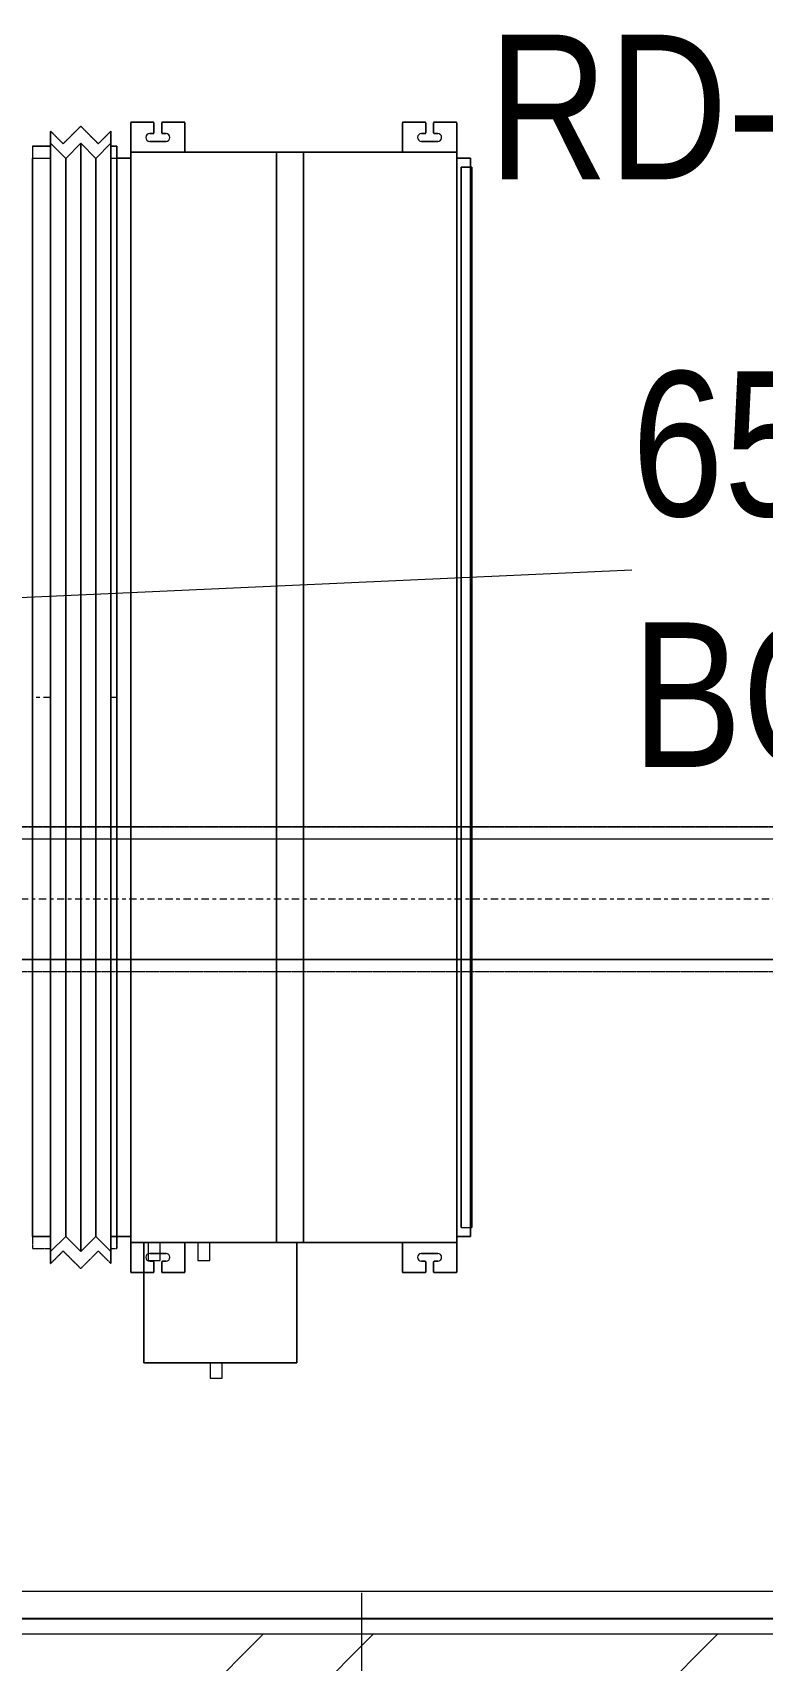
# Model space of a CAD drawing. Header units: inches. Extents: x -83664 to 20107, y -47222 to 19398.
# Drawn here: x -6098 to -4886, y -23108 to -20406 of the extents above; entities that cross this region are included whole.
import ezdxf

# ---------------------------------------------------------------- set-up
doc = ezdxf.new("R2010")
doc.units = ezdxf.units.IN
doc.header["$MEASUREMENT"] = 0
doc.linetypes.add('Center', pattern=[29.999999, 12, -6, 6, -6])
doc.linetypes.add('Hidden 0_50', pattern=[1.0584, 0.5292, -0.5292])
doc.layers.add('A-DETL', color=7, linetype='Continuous', lineweight=18, true_color=0x00a600)
doc.layers.add('M-HVAC-DUCT', color=7, linetype='Continuous', lineweight=9, true_color=0xffe97f)
for name, color, linetype, lineweight in [('A-WALL', 7, 'Continuous', 9), ('A-WALL-PATT', 7, 'Continuous', 25), ('G-ANNO-TEXT', 7, 'Continuous', 9), ('M-EQPM', 7, 'Continuous', 18), ('M-HVAC-DUCT-CNTR', 7, 'Center', 9), ('M-HVAC-DUCT-IDEN', 7, 'Continuous', 18)]:
    doc.layers.add(name, color=color, linetype=linetype, lineweight=lineweight)
doc.styles.add('Arial Narrow_21', font='ARIALN.TTF', dxfattribs={"height": 240})
pattern_1 = [(315, (-76862.7, 145792.3), (1060.66, 1060.66), []), (45, (-76862.7, 145792.3), (-1060.66, 1060.66), [])]
pattern_2 = [(225, (285.4, -293.5), (35.3553, -35.3553), []), (315, (285.4, -293.5), (35.3553, 35.3553), [])]

# ---------------------------------------------------------------- blocks, each defined once
blk = doc.blocks.new('REMC_M_EQP_FCU_Type 2 - FCU-1F-04-08-8275439-FIRST FLOOR AC CONDITIONING LAYOUT - PART A')
at = {"layer": 'M-EQPM', "lineweight": 9, "true_color": 0x787878}
h = blk.add_hatch(dxfattribs=at)
h.set_pattern_fill('FP_48', color=8, style=0, pattern_type=2)
h.set_pattern_definition(pattern_1)
h.paths.add_polyline_path([(-879.9, -293.5), (-879.9, -295.7), (880.1, -295.7), (880.1, -293.5), (776.7, -293.5)])
at = {"layer": 'M-EQPM', "lineweight": 9, "true_color": 0xffffff}
h = blk.add_hatch(dxfattribs=at)
h.set_pattern_fill('FP_49', style=0, pattern_type=2)
h.set_pattern_definition(pattern_2)
h.paths.add_polyline_path([(-879.9, -293.5), (-879.9, -295.7), (880.1, -295.7), (880.1, -293.5), (776.7, -293.5)])
at = {"layer": 'M-EQPM'}
for p, q in [((-954.1, 270.5), (-905.1, 270.5)), ((-905.1, 270.5), (-954.1, 270.5)), ((-905.1, 270.5), (-905.1, 180.5)), ((-905.1, 180.5), (-905.1, 270.5)), ((905, 270.5), (-905, 270.5)), ((-905, 270.5), (-905, 248.7)), ((-905, 248.7), (-905, 270.5)), ((-905, 270.5), (905, 270.5)), ((905, 270.5), (-905, 270.5)), ((-905, 270.5), (-905, -16)), ((-905, -16), (-905, 270.5)), ((-905, 270.5), (905, 270.5)), ((-895, 293.5), (-895, 270.5)), ((895, 293.5), (-895, 293.5)), ((-895, 293.5), (895, 293.5)), ((-895, 270.5), (-895, 293.5)), ((-895, 270.5), (895, 270.5)), ((895, 270.5), (-895, 270.5)), ((895, 270.5), (895, 293.5)), ((895, 293.5), (895, 270.5)), ((905, 28.7), (905, 270.5)), ((905, 270.5), (905, 28.7)), ((905, -16), (905, 270.5)), ((905, 270.5), (905, -16)), ((905.1, 270.5), (954.1, 270.5)), ((905.1, 180.5), (905.1, 270.5)), ((905.1, 270.5), (905.1, 180.5)), ((954.1, 270.5), (905.1, 270.5)), ((-905, 248.7), (-1105, 248.7)), ((-1105, 248.7), (-1105, -5.3)), ((-1105, -5.3), (-1105, 248.7)), ((-1105, 248.7), (-905, 248.7)), ((-955.1, 233), (-955.1, 269.5)), ((-955.1, 269.5), (-955.1, 233)), ((955.1, 269.5), (955.1, 233)), ((955.1, 233), (955.1, 269.5)), ((-955.1, 181.5), (-955.1, 218)), ((-955.1, 218), (-955.1, 181.5)), ((-937.1, 232), (-954.1, 232)), ((-954.1, 232), (-937.1, 232)), ((-954.1, 219), (-937.1, 219)), ((-937.1, 219), (-954.1, 219)), ((-936.1, 239), (-936.1, 233)), ((-936.1, 233), (-936.1, 239)), ((-936.1, 218), (-936.1, 212)), ((-936.1, 212), (-936.1, 218)), ((-905, 241.7), (-935, 241.7)), ((-935, 241.7), (-935, 221.7)), ((-935, 241.7), (-935, 221.7)), ((-935, 221.7), (-905, 221.7)), ((-923.1, 212), (-923.1, 239)), ((-923.1, 239), (-923.1, 212)), ((-905, 221.7), (-905, 241.7)), ((-905, 221.7), (-905, 241.7)), ((923.1, 239), (923.1, 212)), ((923.1, 212), (923.1, 239)), ((936.1, 233), (936.1, 239)), ((936.1, 239), (936.1, 233)), ((936.1, 212), (936.1, 218)), ((936.1, 218), (936.1, 212)), ((954.1, 232), (937.1, 232)), ((937.1, 232), (954.1, 232)), ((937.1, 219), (954.1, 219)), ((954.1, 219), (937.1, 219)), ((955.1, 218), (955.1, 181.5)), ((955.1, 181.5), (955.1, 218)), ((-905.1, 180.5), (-954.1, 180.5)), ((-954.1, 180.5), (-905.1, 180.5)), ((954.1, 180.5), (905.1, 180.5)), ((905.1, 180.5), (954.1, 180.5)), ((-1105, 138.7), (-1130, 138.7)), ((-1130, 138.7), (-1130, 118.7)), ((-1130, 138.7), (-1130, 118.7)), ((-1105, 118.7), (-1105, 138.7)), ((-1105, 118.7), (-1105, 138.7)), ((-905, 159.4), (-935, 159.4)), ((-935, 159.4), (-935, 139.4)), ((-935, 159.4), (-935, 139.4)), ((-935, 139.4), (-905, 139.4)), ((-905, 139.4), (-905, 159.4)), ((-905, 139.4), (-905, 159.4)), ((-1130, 118.7), (-1105, 118.7)), ((-905, -5.3), (-905, 28.7)), ((-905, 28.7), (905, 28.7)), ((905, 28.7), (-905, 28.7)), ((-905, 28.7), (-905, -5.3)), ((-1105, -5.3), (-905, -5.3)), ((-905, -5.3), (-1105, -5.3)), ((905, -16), (-905, -16)), ((-905, -16), (-905, -270.5)), ((-905, -270.5), (-905, -16)), ((-905, -16), (905, -16)), ((-905, -16), (905, -16)), ((905, -16), (-905, -16)), ((905, -270.5), (905, -16)), ((905, -16), (905, -270.5)), ((-955.1, -218), (-955.1, -181.5)), ((-955.1, -181.5), (-955.1, -218)), ((-954.1, -180.5), (-905.1, -180.5)), ((-905.1, -180.5), (-954.1, -180.5)), ((-905.1, -180.5), (-905.1, -270.5)), ((-905.1, -270.5), (-905.1, -180.5)), ((905.1, -180.5), (954.1, -180.5)), ((905.1, -270.5), (905.1, -180.5)), ((905.1, -180.5), (905.1, -270.5)), ((954.1, -180.5), (905.1, -180.5)), ((955.1, -181.5), (955.1, -218)), ((955.1, -218), (955.1, -181.5)), ((-936.1, -212), (-936.1, -218)), ((-936.1, -218), (-936.1, -212)), ((-923.1, -239), (-923.1, -212)), ((-923.1, -212), (-923.1, -239)), ((923.1, -212), (923.1, -239)), ((923.1, -239), (923.1, -212)), ((936.1, -218), (936.1, -212)), ((936.1, -212), (936.1, -218)), ((-955.1, -269.5), (-955.1, -233)), ((-955.1, -233), (-955.1, -269.5)), ((-937.1, -219), (-954.1, -219)), ((-954.1, -219), (-937.1, -219)), ((-954.1, -232), (-937.1, -232)), ((-937.1, -232), (-954.1, -232)), ((-936.1, -233), (-936.1, -239)), ((-936.1, -239), (-936.1, -233)), ((936.1, -239), (936.1, -233)), ((936.1, -233), (936.1, -239)), ((954.1, -219), (937.1, -219)), ((937.1, -219), (954.1, -219)), ((937.1, -232), (954.1, -232)), ((954.1, -232), (937.1, -232)), ((955.1, -233), (955.1, -269.5)), ((955.1, -269.5), (955.1, -233)), ((-905.1, -270.5), (-954.1, -270.5)), ((-954.1, -270.5), (-905.1, -270.5)), ((-905, -270.5), (905, -270.5)), ((905, -270.5), (-905, -270.5)), ((895, -270.5), (-895, -270.5)), ((-895, -270.5), (-895, -293.5)), ((-895, -293.5), (-895, -270.5)), ((-895, -270.5), (895, -270.5)), ((-895, -293.5), (895, -293.5)), ((895, -293.5), (-895, -293.5)), ((880.1, -277.8), (-879.9, -277.8)), ((-879.9, -277.8), (880.1, -277.8)), ((-879.9, -277.8), (-879.9, -293.5)), ((-879.9, -277.8), (-879.9, -293.5)), ((880.1, -293.5), (-879.9, -293.5)), ((-879.9, -293.5), (880.1, -293.5)), ((-879.9, -293.5), (-879.9, -295.7)), ((-879.9, -293.5), (-879.9, -295.7)), ((880.1, -293.5), (-879.9, -293.5)), ((-879.9, -293.5), (880.1, -293.5)), ((880.1, -295.7), (-879.9, -295.7)), ((-879.9, -295.7), (880.1, -295.7)), ((880.1, -293.5), (880.1, -277.8)), ((880.1, -277.8), (880.1, -293.5)), ((880.1, -295.7), (880.1, -293.5)), ((880.1, -293.5), (880.1, -295.7)), ((895, -293.5), (895, -270.5)), ((895, -270.5), (895, -293.5)), ((954.1, -270.5), (905.1, -270.5)), ((905.1, -270.5), (954.1, -270.5))]:
    blk.add_line(p, q, dxfattribs=at)
for centre, radius, start, end in [((-954.1, 269.5), 1, 90, 180), ((-954.1, 269.5), 1, 90, 180), ((954.1, 269.5), 1, 0, 90), ((954.1, 269.5), 1, 0, 90), ((-929.6, 239), 6.5, 0, 180), ((-929.6, 239), 6.5, 0, 180), ((929.6, 239), 6.5, 0, 180), ((929.6, 239), 6.5, 0, 180), ((-954.1, 233), 1, 180, 270), ((-954.1, 233), 1, 180, 270), ((-954.1, 218), 1, 90, 180), ((-954.1, 218), 1, 90, 180), ((-937.1, 233), 1, 270, 0), ((-937.1, 233), 1, 270, 0), ((-937.1, 218), 1, 0, 90), ((-937.1, 218), 1, 0, 90), ((937.1, 233), 1, 180, 270), ((937.1, 233), 1, 180, 270), ((937.1, 218), 1, 90, 180), ((937.1, 218), 1, 90, 180), ((954.1, 233), 1, 270, 0), ((954.1, 233), 1, 270, 0), ((954.1, 218), 1, 0, 90), ((954.1, 218), 1, 0, 90), ((-929.6, 212), 6.5, 180, 0), ((-929.6, 212), 6.5, 180, 0), ((929.6, 212), 6.5, 180, 0), ((929.6, 212), 6.5, 180, 0), ((-954.1, 181.5), 1, 180, 270), ((-954.1, 181.5), 1, 180, 270), ((954.1, 181.5), 1, 270, 0), ((954.1, 181.5), 1, 270, 0), ((-954.1, -181.5), 1, 90, 180), ((-954.1, -181.5), 1, 90, 180), ((954.1, -181.5), 1, 0, 90), ((954.1, -181.5), 1, 0, 90), ((-929.6, -212), 6.5, 0, 180), ((-929.6, -212), 6.5, 0, 180), ((929.6, -212), 6.5, 0, 180), ((929.6, -212), 6.5, 0, 180), ((-954.1, -218), 1, 180, 270), ((-954.1, -218), 1, 180, 270), ((-954.1, -233), 1, 90, 180), ((-954.1, -233), 1, 90, 180), ((-937.1, -218), 1, 270, 0), ((-937.1, -218), 1, 270, 0), ((-937.1, -233), 1, 0, 90), ((-937.1, -233), 1, 0, 90), ((-929.6, -239), 6.5, 180, 0), ((-929.6, -239), 6.5, 180, 0), ((929.6, -239), 6.5, 180, 0), ((929.6, -239), 6.5, 180, 0), ((937.1, -218), 1, 180, 270), ((937.1, -218), 1, 180, 270), ((937.1, -233), 1, 90, 180), ((937.1, -233), 1, 90, 180), ((954.1, -218), 1, 270, 0), ((954.1, -218), 1, 270, 0), ((954.1, -233), 1, 0, 90), ((954.1, -233), 1, 0, 90), ((-954.1, -269.5), 1, 180, 270), ((-954.1, -269.5), 1, 180, 270), ((954.1, -269.5), 1, 270, 0), ((954.1, -269.5), 1, 270, 0)]:
    blk.add_arc(centre, radius, start, end, dxfattribs=at)
blk = doc.blocks.new('REMC_M_FLEX CONNECTION_Type 2 - V_SAD-8294855-FIRST FLOOR AC CONDITIONING LAYOUT - PART A')
at = {"layer": 'M-HVAC-DUCT', "color": 30, "true_color": 0xff7f00}
for p, q in [((86624.6, 58649.1), (86599.6, 58674.1)), ((86599.6, 58674.1), (86624.6, 58649.1)), ((86599.6, 58674.1), (88439.6, 58674.1)), ((88439.6, 58674.1), (86599.6, 58674.1)), ((86599.6, 58624.1), (86624.6, 58649.1)), ((86624.6, 58649.1), (86599.6, 58624.1)), ((88414.6, 58649.1), (86624.6, 58649.1)), ((86624.6, 58649.1), (88414.6, 58649.1)), ((88414.6, 58649.1), (86624.6, 58649.1)), ((86624.6, 58649.1), (88414.6, 58649.1)), ((88414.6, 58649.1), (88439.6, 58674.1)), ((88414.6, 58649.1), (88439.6, 58674.1)), ((88414.6, 58649.1), (88439.6, 58624.1)), ((88414.6, 58649.1), (88439.6, 58624.1)), ((86599.6, 58624.1), (88439.6, 58624.1)), ((88439.6, 58624.1), (86599.6, 58624.1)), ((88439.6, 58624.1), (86599.6, 58624.1)), ((86624.6, 58599.1), (86599.6, 58624.1)), ((86599.6, 58624.1), (88439.6, 58624.1)), ((86599.6, 58624.1), (86624.6, 58599.1)), ((88439.6, 58624.1), (88414.6, 58599.1)), ((88439.6, 58624.1), (88414.6, 58599.1)), ((86599.6, 58574.1), (86624.6, 58599.1)), ((86624.6, 58599.1), (86599.6, 58574.1)), ((88414.6, 58599.1), (86624.6, 58599.1)), ((86624.6, 58599.1), (88414.6, 58599.1)), ((86624.6, 58599.1), (88414.6, 58599.1)), ((88414.6, 58599.1), (86624.6, 58599.1)), ((88414.6, 58599.1), (88439.6, 58574.1)), ((88414.6, 58599.1), (88439.6, 58574.1)), ((86599.6, 58574.1), (88439.6, 58574.1)), ((88439.6, 58574.1), (86599.6, 58574.1))]:
    blk.add_line(p, q, dxfattribs=at)
blk = doc.blocks.new('TEMW-SMBZ-HO-BM-HVAC-00002_rvt-1-FIRST FLOOR AC CONDITIONING LAYOUT - PART A')
at = {"layer": 'M-HVAC-DUCT', "color": 30, "linetype": 'Hidden 0_50', "true_color": 0xff7f00}
for p, q in [((145409.6, 77781.8), (145438.8, 77811)), ((145438.8, 77811), (145409.6, 77781.8)), ((145438.8, 77811), (145467.9, 77781.8)), ((145467.9, 77781.8), (145438.8, 77811)), ((145388.8, 75922.7), (145388.8, 77802.7)), ((145388.8, 77802.7), (145409.6, 77781.8)), ((145409.6, 77781.8), (145388.8, 77802.7)), ((145388.8, 77802.7), (145388.8, 75922.7)), ((145467.9, 77781.8), (145488.8, 77802.7)), ((145488.8, 77802.7), (145467.9, 77781.8)), ((145488.8, 77802.7), (145488.8, 75922.7)), ((145488.8, 75922.7), (145488.8, 77802.7)), ((145358.8, 77777.7), (145358.8, 75947.7)), ((145388.8, 77777.7), (145358.8, 77777.7)), ((145358.8, 77777.7), (145388.8, 77777.7)), ((145388.8, 77777.7), (145388.8, 75947.7)), ((145388.8, 75947.7), (145388.8, 77777.7)), ((145488.8, 77777.7), (145488.8, 75947.7)), ((145488.8, 75947.7), (145488.8, 77777.7)), ((145498.8, 77777.7), (145488.8, 77777.7)), ((145488.8, 77777.7), (145498.8, 77777.7)), ((145498.8, 77777.7), (145498.8, 75947.7)), ((145498.8, 75947.7), (145498.8, 77777.7)), ((145358.8, 75947.7), (145388.8, 75947.7)), ((145358.8, 75947.7), (145388.8, 75947.7)), ((145488.8, 75947.7), (145498.8, 75947.7)), ((145488.8, 75947.7), (145498.8, 75947.7)), ((145409.6, 75943.5), (145388.8, 75922.7)), ((145388.8, 75922.7), (145409.6, 75943.5)), ((145438.8, 75914.4), (145409.6, 75943.5)), ((145409.6, 75943.5), (145438.8, 75914.4)), ((145467.9, 75943.5), (145438.8, 75914.4)), ((145438.8, 75914.4), (145467.9, 75943.5)), ((145488.8, 75922.7), (145467.9, 75943.5)), ((145467.9, 75943.5), (145488.8, 75922.7))]:
    blk.add_line(p, q, dxfattribs=at)
at = {"layer": 'M-HVAC-DUCT', "color": 30, "true_color": 0xff7f00}
for p, q in [((145358.8, 75967.7), (145358.8, 77757.7)), ((145358.8, 77757.7), (145358.8, 75967.7)), ((145358.8, 77757.7), (145388.8, 77757.7)), ((145358.8, 77757.7), (145388.8, 77757.7)), ((145388.8, 75967.7), (145388.8, 77757.7)), ((145388.8, 77757.7), (145388.8, 75967.7)), ((145488.8, 75967.7), (145488.8, 77757.7)), ((145488.8, 77757.7), (145488.8, 75967.7)), ((145488.8, 77757.7), (145498.8, 77757.7)), ((145488.8, 77757.7), (145498.8, 77757.7)), ((145498.8, 75967.7), (145498.8, 77757.7)), ((145498.8, 77757.7), (145498.8, 75967.7)), ((145388.8, 75967.7), (145358.8, 75967.7)), ((145358.8, 75967.7), (145388.8, 75967.7)), ((145498.8, 75967.7), (145488.8, 75967.7)), ((145488.8, 75967.7), (145498.8, 75967.7))]:
    blk.add_line(p, q, dxfattribs=at)
at = {"layer": 'M-HVAC-DUCT', "color": 6, "linetype": 'Hidden 0_50', "true_color": 0xff00ff}
for p, q in [((148951.4, 76647.7), (137860.4, 76647.7)), ((137860.4, 76647.7), (148951.4, 76647.7)), ((137860.4, 76407.7), (148951.4, 76407.7)), ((137860.4, 76407.7), (148951.4, 76407.7))]:
    blk.add_line(p, q, dxfattribs=at)
at = {"layer": 'M-HVAC-DUCT', "color": 6, "true_color": 0xff00ff}
for p, q in [((137860.4, 76627.7), (148951.4, 76627.7)), ((137860.4, 76627.7), (148951.4, 76627.7)), ((148951.4, 76427.7), (137860.4, 76427.7)), ((137860.4, 76427.7), (148951.4, 76427.7))]:
    blk.add_line(p, q, dxfattribs=at)
at = {"layer": 'M-HVAC-DUCT-CNTR', "color": 30, "true_color": 0xff7f00}
for p, q in [((145388.8, 76862.7), (145358.8, 76862.7)), ((145498.8, 76862.7), (145488.8, 76862.7))]:
    blk.add_line(p, q, dxfattribs=at)
at = {"layer": 'M-HVAC-DUCT-CNTR', "color": 6, "true_color": 0xff00ff}
blk.add_line((148951.4, 76527.7), (137860.4, 76527.7), dxfattribs=at)
at = {"layer": 'M-EQPM', "color": 6, "linetype": 'Hidden 0_50', "lineweight": 9, "true_color": 0xff00ff, "rotation": 90}
blk.add_blockref('REMC_M_EQP_FCU_Type 2 - FCU-1F-04-08-8275439-FIRST FLOOR AC CONDITIONING LAYOUT - PART A', (145792.3, 76862.7), dxfattribs=at)
at = {"layer": 'M-HVAC-DUCT', "color": 6, "linetype": 'Hidden 0_50', "lineweight": 9, "true_color": 0xff00ff, "rotation": 90}
blk.add_blockref('REMC_M_FLEX CONNECTION_Type 2 - V_SAD-8294855-FIRST FLOOR AC CONDITIONING LAYOUT - PART A', (204062.9, -10657), dxfattribs=at)
blk = doc.blocks.new('REMC_M_EQP_FCU_Type 2 - FCU-1F-04-08-V272-FIRST FLOOR AC CONDITIONING LAYOUT - PART A')
at = {"layer": 'M-EQPM', "lineweight": 9, "true_color": 0x787878}
h = blk.add_hatch(dxfattribs=at)
h.set_pattern_fill('FP_48', color=8, style=0, pattern_type=2)
h.set_pattern_definition(pattern_1)
h.paths.add_polyline_path([(-879.9, -293.5), (-879.9, -295.7), (880.1, -295.7), (880.1, -293.5), (776.7, -293.5)])
at = {"layer": 'M-EQPM', "lineweight": 9, "true_color": 0xffffff}
h = blk.add_hatch(dxfattribs=at)
h.set_pattern_fill('FP_49', style=0, pattern_type=2)
h.set_pattern_definition(pattern_2)
h.paths.add_polyline_path([(-879.9, -293.5), (-879.9, -295.7), (880.1, -295.7), (880.1, -293.5), (776.7, -293.5)])
at = {"layer": 'M-EQPM'}
for p, q in [((-954.1, 270.5), (-905.1, 270.5)), ((-905.1, 270.5), (-954.1, 270.5)), ((-905.1, 270.5), (-905.1, 180.5)), ((-905.1, 180.5), (-905.1, 270.5)), ((905, 270.5), (-905, 270.5)), ((-905, 270.5), (-905, 248.7)), ((-905, 248.7), (-905, 270.5)), ((-905, 270.5), (905, 270.5)), ((905, 270.5), (-905, 270.5)), ((-905, 270.5), (-905, -16)), ((-905, -16), (-905, 270.5)), ((-905, 270.5), (905, 270.5)), ((-895, 293.5), (-895, 270.5)), ((895, 293.5), (-895, 293.5)), ((-895, 293.5), (895, 293.5)), ((-895, 270.5), (-895, 293.5)), ((-895, 270.5), (895, 270.5)), ((895, 270.5), (-895, 270.5)), ((895, 270.5), (895, 293.5)), ((895, 293.5), (895, 270.5)), ((905, 28.7), (905, 270.5)), ((905, 270.5), (905, 28.7)), ((905, -16), (905, 270.5)), ((905, 270.5), (905, -16)), ((905.1, 270.5), (954.1, 270.5)), ((905.1, 180.5), (905.1, 270.5)), ((905.1, 270.5), (905.1, 180.5)), ((954.1, 270.5), (905.1, 270.5)), ((-905, 248.7), (-1105, 248.7)), ((-1105, 248.7), (-1105, -5.3)), ((-1105, -5.3), (-1105, 248.7)), ((-1105, 248.7), (-905, 248.7)), ((-955.1, 233), (-955.1, 269.5)), ((-955.1, 269.5), (-955.1, 233)), ((955.1, 269.5), (955.1, 233)), ((955.1, 233), (955.1, 269.5)), ((-955.1, 181.5), (-955.1, 218)), ((-955.1, 218), (-955.1, 181.5)), ((-937.1, 232), (-954.1, 232)), ((-954.1, 232), (-937.1, 232)), ((-954.1, 219), (-937.1, 219)), ((-937.1, 219), (-954.1, 219)), ((-936.1, 239), (-936.1, 233)), ((-936.1, 233), (-936.1, 239)), ((-936.1, 218), (-936.1, 212)), ((-936.1, 212), (-936.1, 218)), ((-905, 241.7), (-935, 241.7)), ((-935, 241.7), (-935, 221.7)), ((-935, 241.7), (-935, 221.7)), ((-935, 221.7), (-905, 221.7)), ((-923.1, 212), (-923.1, 239)), ((-923.1, 239), (-923.1, 212)), ((-905, 221.7), (-905, 241.7)), ((-905, 221.7), (-905, 241.7)), ((923.1, 239), (923.1, 212)), ((923.1, 212), (923.1, 239)), ((936.1, 233), (936.1, 239)), ((936.1, 239), (936.1, 233)), ((936.1, 212), (936.1, 218)), ((936.1, 218), (936.1, 212)), ((954.1, 232), (937.1, 232)), ((937.1, 232), (954.1, 232)), ((937.1, 219), (954.1, 219)), ((954.1, 219), (937.1, 219)), ((955.1, 218), (955.1, 181.5)), ((955.1, 181.5), (955.1, 218)), ((-905.1, 180.5), (-954.1, 180.5)), ((-954.1, 180.5), (-905.1, 180.5)), ((954.1, 180.5), (905.1, 180.5)), ((905.1, 180.5), (954.1, 180.5)), ((-1105, 138.7), (-1130, 138.7)), ((-1130, 138.7), (-1130, 118.7)), ((-1130, 138.7), (-1130, 118.7)), ((-1105, 118.7), (-1105, 138.7)), ((-1105, 118.7), (-1105, 138.7)), ((-905, 159.4), (-935, 159.4)), ((-935, 159.4), (-935, 139.4)), ((-935, 159.4), (-935, 139.4)), ((-935, 139.4), (-905, 139.4)), ((-905, 139.4), (-905, 159.4)), ((-905, 139.4), (-905, 159.4)), ((-1130, 118.7), (-1105, 118.7)), ((-905, -5.3), (-905, 28.7)), ((-905, 28.7), (905, 28.7)), ((905, 28.7), (-905, 28.7)), ((-905, 28.7), (-905, -5.3)), ((-1105, -5.3), (-905, -5.3)), ((-905, -5.3), (-1105, -5.3)), ((905, -16), (-905, -16)), ((-905, -16), (-905, -270.5)), ((-905, -270.5), (-905, -16)), ((-905, -16), (905, -16)), ((-905, -16), (905, -16)), ((905, -16), (-905, -16)), ((905, -270.5), (905, -16)), ((905, -16), (905, -270.5)), ((-955.1, -218), (-955.1, -181.5)), ((-955.1, -181.5), (-955.1, -218)), ((-954.1, -180.5), (-905.1, -180.5)), ((-905.1, -180.5), (-954.1, -180.5)), ((-905.1, -180.5), (-905.1, -270.5)), ((-905.1, -270.5), (-905.1, -180.5)), ((905.1, -180.5), (954.1, -180.5)), ((905.1, -270.5), (905.1, -180.5)), ((905.1, -180.5), (905.1, -270.5)), ((954.1, -180.5), (905.1, -180.5)), ((955.1, -181.5), (955.1, -218)), ((955.1, -218), (955.1, -181.5)), ((-936.1, -212), (-936.1, -218)), ((-936.1, -218), (-936.1, -212)), ((-923.1, -239), (-923.1, -212)), ((-923.1, -212), (-923.1, -239)), ((923.1, -212), (923.1, -239)), ((923.1, -239), (923.1, -212)), ((936.1, -218), (936.1, -212)), ((936.1, -212), (936.1, -218)), ((-955.1, -269.5), (-955.1, -233)), ((-955.1, -233), (-955.1, -269.5)), ((-937.1, -219), (-954.1, -219)), ((-954.1, -219), (-937.1, -219)), ((-954.1, -232), (-937.1, -232)), ((-937.1, -232), (-954.1, -232)), ((-936.1, -233), (-936.1, -239)), ((-936.1, -239), (-936.1, -233)), ((936.1, -239), (936.1, -233)), ((936.1, -233), (936.1, -239)), ((954.1, -219), (937.1, -219)), ((937.1, -219), (954.1, -219)), ((937.1, -232), (954.1, -232)), ((954.1, -232), (937.1, -232)), ((955.1, -233), (955.1, -269.5)), ((955.1, -269.5), (955.1, -233)), ((-905.1, -270.5), (-954.1, -270.5)), ((-954.1, -270.5), (-905.1, -270.5)), ((-905, -270.5), (905, -270.5)), ((905, -270.5), (-905, -270.5)), ((895, -270.5), (-895, -270.5)), ((-895, -270.5), (-895, -293.5)), ((-895, -293.5), (-895, -270.5)), ((-895, -270.5), (895, -270.5)), ((-895, -293.5), (895, -293.5)), ((895, -293.5), (-895, -293.5)), ((880.1, -277.8), (-879.9, -277.8)), ((-879.9, -277.8), (880.1, -277.8)), ((-879.9, -277.8), (-879.9, -293.5)), ((-879.9, -277.8), (-879.9, -293.5)), ((880.1, -293.5), (-879.9, -293.5)), ((-879.9, -293.5), (880.1, -293.5)), ((-879.9, -293.5), (-879.9, -295.7)), ((-879.9, -293.5), (-879.9, -295.7)), ((880.1, -293.5), (-879.9, -293.5)), ((-879.9, -293.5), (880.1, -293.5)), ((880.1, -295.7), (-879.9, -295.7)), ((-879.9, -295.7), (880.1, -295.7)), ((880.1, -293.5), (880.1, -277.8)), ((880.1, -277.8), (880.1, -293.5)), ((880.1, -295.7), (880.1, -293.5)), ((880.1, -293.5), (880.1, -295.7)), ((895, -293.5), (895, -270.5)), ((895, -270.5), (895, -293.5)), ((954.1, -270.5), (905.1, -270.5)), ((905.1, -270.5), (954.1, -270.5))]:
    blk.add_line(p, q, dxfattribs=at)
for centre, radius, start, end in [((-954.1, 269.5), 1, 90, 180), ((-954.1, 269.5), 1, 90, 180), ((954.1, 269.5), 1, 0, 90), ((954.1, 269.5), 1, 0, 90), ((-929.6, 239), 6.5, 0, 180), ((-929.6, 239), 6.5, 0, 180), ((929.6, 239), 6.5, 0, 180), ((929.6, 239), 6.5, 0, 180), ((-954.1, 233), 1, 180, 270), ((-954.1, 233), 1, 180, 270), ((-954.1, 218), 1, 90, 180), ((-954.1, 218), 1, 90, 180), ((-937.1, 233), 1, 270, 0), ((-937.1, 233), 1, 270, 0), ((-937.1, 218), 1, 0, 90), ((-937.1, 218), 1, 0, 90), ((937.1, 233), 1, 180, 270), ((937.1, 233), 1, 180, 270), ((937.1, 218), 1, 90, 180), ((937.1, 218), 1, 90, 180), ((954.1, 233), 1, 270, 0), ((954.1, 233), 1, 270, 0), ((954.1, 218), 1, 0, 90), ((954.1, 218), 1, 0, 90), ((-929.6, 212), 6.5, 180, 0), ((-929.6, 212), 6.5, 180, 0), ((929.6, 212), 6.5, 180, 0), ((929.6, 212), 6.5, 180, 0), ((-954.1, 181.5), 1, 180, 270), ((-954.1, 181.5), 1, 180, 270), ((954.1, 181.5), 1, 270, 0), ((954.1, 181.5), 1, 270, 0), ((-954.1, -181.5), 1, 90, 180), ((-954.1, -181.5), 1, 90, 180), ((954.1, -181.5), 1, 0, 90), ((954.1, -181.5), 1, 0, 90), ((-929.6, -212), 6.5, 0, 180), ((-929.6, -212), 6.5, 0, 180), ((929.6, -212), 6.5, 0, 180), ((929.6, -212), 6.5, 0, 180), ((-954.1, -218), 1, 180, 270), ((-954.1, -218), 1, 180, 270), ((-954.1, -233), 1, 90, 180), ((-954.1, -233), 1, 90, 180), ((-937.1, -218), 1, 270, 0), ((-937.1, -218), 1, 270, 0), ((-937.1, -233), 1, 0, 90), ((-937.1, -233), 1, 0, 90), ((-929.6, -239), 6.5, 180, 0), ((-929.6, -239), 6.5, 180, 0), ((929.6, -239), 6.5, 180, 0), ((929.6, -239), 6.5, 180, 0), ((937.1, -218), 1, 180, 270), ((937.1, -218), 1, 180, 270), ((937.1, -233), 1, 90, 180), ((937.1, -233), 1, 90, 180), ((954.1, -218), 1, 270, 0), ((954.1, -218), 1, 270, 0), ((954.1, -233), 1, 0, 90), ((954.1, -233), 1, 0, 90), ((-954.1, -269.5), 1, 180, 270), ((-954.1, -269.5), 1, 180, 270), ((954.1, -269.5), 1, 270, 0), ((954.1, -269.5), 1, 270, 0)]:
    blk.add_arc(centre, radius, start, end, dxfattribs=at)
blk = doc.blocks.new('TEMW-SMBZ-HO-BM-HVAC-00002_rvt-2-FIRST FLOOR AC CONDITIONING LAYOUT - PART A')
at = {"layer": 'M-HVAC-DUCT', "color": 30, "linetype": 'Hidden 0_50', "true_color": 0xff7f00}
for p, q in [((145409.6, 77781.8), (145438.8, 77811)), ((145438.8, 77811), (145409.6, 77781.8)), ((145438.8, 77811), (145467.9, 77781.8)), ((145467.9, 77781.8), (145438.8, 77811)), ((145388.8, 75922.7), (145388.8, 77802.7)), ((145388.8, 77802.7), (145409.6, 77781.8)), ((145409.6, 77781.8), (145388.8, 77802.7)), ((145388.8, 77802.7), (145388.8, 75922.7)), ((145467.9, 77781.8), (145488.8, 77802.7)), ((145488.8, 77802.7), (145467.9, 77781.8)), ((145488.8, 77802.7), (145488.8, 75922.7)), ((145488.8, 75922.7), (145488.8, 77802.7)), ((145358.8, 77777.7), (145358.8, 75947.7)), ((145388.8, 77777.7), (145358.8, 77777.7)), ((145358.8, 77777.7), (145388.8, 77777.7)), ((145388.8, 77777.7), (145388.8, 75947.7)), ((145388.8, 75947.7), (145388.8, 77777.7)), ((145488.8, 77777.7), (145488.8, 75947.7)), ((145488.8, 75947.7), (145488.8, 77777.7)), ((145498.8, 77777.7), (145488.8, 77777.7)), ((145488.8, 77777.7), (145498.8, 77777.7)), ((145498.8, 77777.7), (145498.8, 75947.7)), ((145498.8, 75947.7), (145498.8, 77777.7)), ((145358.8, 75947.7), (145388.8, 75947.7)), ((145358.8, 75947.7), (145388.8, 75947.7)), ((145488.8, 75947.7), (145498.8, 75947.7)), ((145488.8, 75947.7), (145498.8, 75947.7)), ((145409.6, 75943.5), (145388.8, 75922.7)), ((145388.8, 75922.7), (145409.6, 75943.5)), ((145438.8, 75914.4), (145409.6, 75943.5)), ((145409.6, 75943.5), (145438.8, 75914.4)), ((145467.9, 75943.5), (145438.8, 75914.4)), ((145438.8, 75914.4), (145467.9, 75943.5)), ((145488.8, 75922.7), (145467.9, 75943.5)), ((145467.9, 75943.5), (145488.8, 75922.7))]:
    blk.add_line(p, q, dxfattribs=at)
at = {"layer": 'M-HVAC-DUCT', "color": 30, "true_color": 0xff7f00}
for p, q in [((145358.8, 75967.7), (145358.8, 77757.7)), ((145358.8, 77757.7), (145358.8, 75967.7)), ((145358.8, 77757.7), (145388.8, 77757.7)), ((145358.8, 77757.7), (145388.8, 77757.7)), ((145388.8, 75967.7), (145388.8, 77757.7)), ((145388.8, 77757.7), (145388.8, 75967.7)), ((145488.8, 75967.7), (145488.8, 77757.7)), ((145488.8, 77757.7), (145488.8, 75967.7)), ((145488.8, 77757.7), (145498.8, 77757.7)), ((145488.8, 77757.7), (145498.8, 77757.7)), ((145498.8, 75967.7), (145498.8, 77757.7)), ((145498.8, 77757.7), (145498.8, 75967.7)), ((145388.8, 75967.7), (145358.8, 75967.7)), ((145358.8, 75967.7), (145388.8, 75967.7)), ((145498.8, 75967.7), (145488.8, 75967.7)), ((145488.8, 75967.7), (145498.8, 75967.7))]:
    blk.add_line(p, q, dxfattribs=at)
at = {"layer": 'M-HVAC-DUCT', "color": 6, "linetype": 'Hidden 0_50', "true_color": 0xff00ff}
for p, q in [((148951.4, 76647.7), (137860.4, 76647.7)), ((137860.4, 76647.7), (148951.4, 76647.7)), ((137860.4, 76407.7), (148951.4, 76407.7)), ((137860.4, 76407.7), (148951.4, 76407.7))]:
    blk.add_line(p, q, dxfattribs=at)
at = {"layer": 'M-HVAC-DUCT', "color": 6, "true_color": 0xff00ff}
for p, q in [((137860.4, 76627.7), (148951.4, 76627.7)), ((137860.4, 76627.7), (148951.4, 76627.7)), ((148951.4, 76427.7), (137860.4, 76427.7)), ((137860.4, 76427.7), (148951.4, 76427.7))]:
    blk.add_line(p, q, dxfattribs=at)
at = {"layer": 'M-HVAC-DUCT-CNTR', "color": 30, "true_color": 0xff7f00}
for p, q in [((145388.8, 76862.7), (145358.8, 76862.7)), ((145498.8, 76862.7), (145488.8, 76862.7))]:
    blk.add_line(p, q, dxfattribs=at)
at = {"layer": 'M-HVAC-DUCT-CNTR', "color": 6, "true_color": 0xff00ff}
blk.add_line((148951.4, 76527.7), (137860.4, 76527.7), dxfattribs=at)
at = {"layer": 'M-EQPM', "color": 6, "linetype": 'Hidden 0_50', "lineweight": 9, "true_color": 0xff00ff, "rotation": 90}
blk.add_blockref('REMC_M_EQP_FCU_Type 2 - FCU-1F-04-08-V272-FIRST FLOOR AC CONDITIONING LAYOUT - PART A', (145792.3, 76862.7), dxfattribs=at)
at = {"layer": 'M-HVAC-DUCT', "color": 6, "linetype": 'Hidden 0_50', "lineweight": 9, "true_color": 0xff00ff, "rotation": 90}
blk.add_blockref('REMC_M_FLEX CONNECTION_Type 2 - V_SAD-8294855-FIRST FLOOR AC CONDITIONING LAYOUT - PART A', (204062.9, -10657), dxfattribs=at)
blk = doc.blocks.new('SMBZ_Hospital Arch Model_2026_01_29_rvt-1-FIRST FLOOR AC CONDITIONING LAYOUT - PART A')
at = {"layer": 'A-WALL-PATT', "lineweight": 9, "true_color": 0xbbbbbb}
h = blk.add_hatch(dxfattribs=at)
h.set_pattern_fill('FP_13', color=9, style=0, pattern_type=2)
h.set_pattern_definition([(0, (0, 0), (1219.2, 304.8), [50.292, -864.108, 50.292, -864.108, -4876.8]), (0, (0, 0), (1219.2, 304.8), [-1828.8, 50.292, -1778.508, 50.292, -864.108, -2133.6]), (0, (0, 0), (1219.2, 304.8), [-4572, 50.292, -559.308, 50.292, -1473.708]), (120, (457.2, 152.4), (-873.56454, 903.45817), [50.292, -864.108, 50.292, -864.108, -4876.8]), (120, (457.2, 152.4), (-873.56454, 903.45817), [-1828.8, 50.292, -1778.508, 50.292, -864.108, -2133.6]), (120, (457.2, 152.4), (-873.56454, 903.45817), [-4572, 50.292, -559.308, 50.292, -1473.708]), (240, (609.6, 762), (-345.63546, -1208.25817), [50.292, -864.108, 50.292, -864.108, -4876.8]), (240, (609.6, 762), (-345.63546, -1208.25817), [-1828.8, 50.292, -1778.508, 50.292, -864.108, -2133.6]), (240, (609.6, 762), (-345.63546, -1208.25817), [-4572, 50.292, -559.308, 50.292, -1473.708])])
h.paths.add_polyline_path([(157434.4, 75307.7), (157434.4, 75332.7), (154534.4, 75332.7), (154534.4, 75307.7), (156648.8, 75307.7)])
h.paths.add_polyline_path([(139243.8, 75307.7), (142084.4, 75307.7), (142084.4, 75332.7), (138934.4, 75332.7), (138934.4, 75307.7)])
h.paths.add_polyline_path([(142309.4, 75307.7), (148309.4, 75307.7), (148309.4, 75332.7), (142309.4, 75332.7)])
h.paths.add_polyline_path([(137272.7, 75307.7), (138709.4, 75307.7), (138709.4, 75332.7), (137272.7, 75332.7)])
h.paths.add_polyline_path([(154309.4, 75307.7), (154309.4, 75332.7), (152484.4, 75332.7), (152484.4, 75307.7), (154275.4, 75307.7)])
h.paths.add_polyline_path([(148539.4, 75307.7), (151684.4, 75307.7), (151684.4, 75332.7), (148539.4, 75332.7)])
h.paths.add_polyline_path([(151901.9, 75307.7), (152334.4, 75307.7), (152334.4, 75332.7), (151884.4, 75332.7), (151884.4, 75307.7)])
h = blk.add_hatch(dxfattribs=at)
h.set_pattern_fill('FP_12', color=9, style=0, pattern_type=2)
h.set_pattern_definition([(45, (0, 0), (-377.1708, 377.1708), []), (45, (0, 571.5), (-377.1708, 377.1708), [])])
h.paths.add_polyline_path([(137272.7, 75107.7), (157534.4, 75107.7), (157534.4, 75307.7), (137272.7, 75307.7), (137272.7, 75119.3)])
at = {"layer": 'A-WALL', "color": 9, "lineweight": 25, "true_color": 0xbbbbbb}
blk.add_line((148309.4, 75332.7), (142309.4, 75332.7), dxfattribs=at)
at = {"layer": 'A-WALL', "color": 9, "true_color": 0xbbbbbb}
for p, q in [((148309.4, 75332.7), (142309.4, 75332.7)), ((142309.4, 75307.7), (148309.4, 75307.7))]:
    blk.add_line(p, q, dxfattribs=at)

msp = doc.modelspace()

# ---------------------------------------------------------------- linework, layer by layer
at = {"layer": 'A-DETL', "color": 7, "lineweight": 9}
msp.add_line((-5551.8, -22996.4), (-5551.8, -23996.4), dxfattribs=at)
at = {"layer": 'G-ANNO-TEXT', "flags": 128}
msp.add_lwpolyline([(-6763.9, -22993.4), (-4579.9, -22993.4), (-4579.9, -23977.4), (-6763.9, -23977.4)], close=True, dxfattribs=at)
at = {"layer": 'M-HVAC-DUCT-IDEN', "lineweight": 9}
msp.add_line((-6472.9, -21359.5), (-5103.5, -21298), dxfattribs=at)

# ---------------------------------------------------------------- block references
at = {"lineweight": 5}
for name in ['SMBZ_Hospital Arch Model_2026_01_29_rvt-1-FIRST FLOOR AC CONDITIONING LAYOUT - PART A', 'TEMW-SMBZ-HO-BM-HVAC-00002_rvt-1-FIRST FLOOR AC CONDITIONING LAYOUT - PART A', 'TEMW-SMBZ-HO-BM-HVAC-00002_rvt-2-FIRST FLOOR AC CONDITIONING LAYOUT - PART A']:
    msp.add_blockref(name, (-151456.7, -98372.2), dxfattribs=at)

# ---------------------------------------------------------------- texts
at = {"layer": 'G-ANNO-TEXT', "insert": (-5341.1, -20409.3), "char_height": 240, "width": 1010.126, "attachment_point": 1, "style": 'Arial Narrow_21'}
msp.add_mtext('RD-04', dxfattribs=at)
at = {"layer": 'M-HVAC-DUCT-IDEN', "lineweight": 9, "char_height": 240, "attachment_point": 1, "style": 'Arial Narrow_21'}
for s, insert, width in [('650x300 SAD', (-5103.5, -20968.4), 2128.48), ('BOD : 3180', (-5103.5, -21385.1), 1803.797)]:
    msp.add_mtext(s, dxfattribs=dict(at, insert=insert, width=width))

doc.saveas('drawing.dxf')
